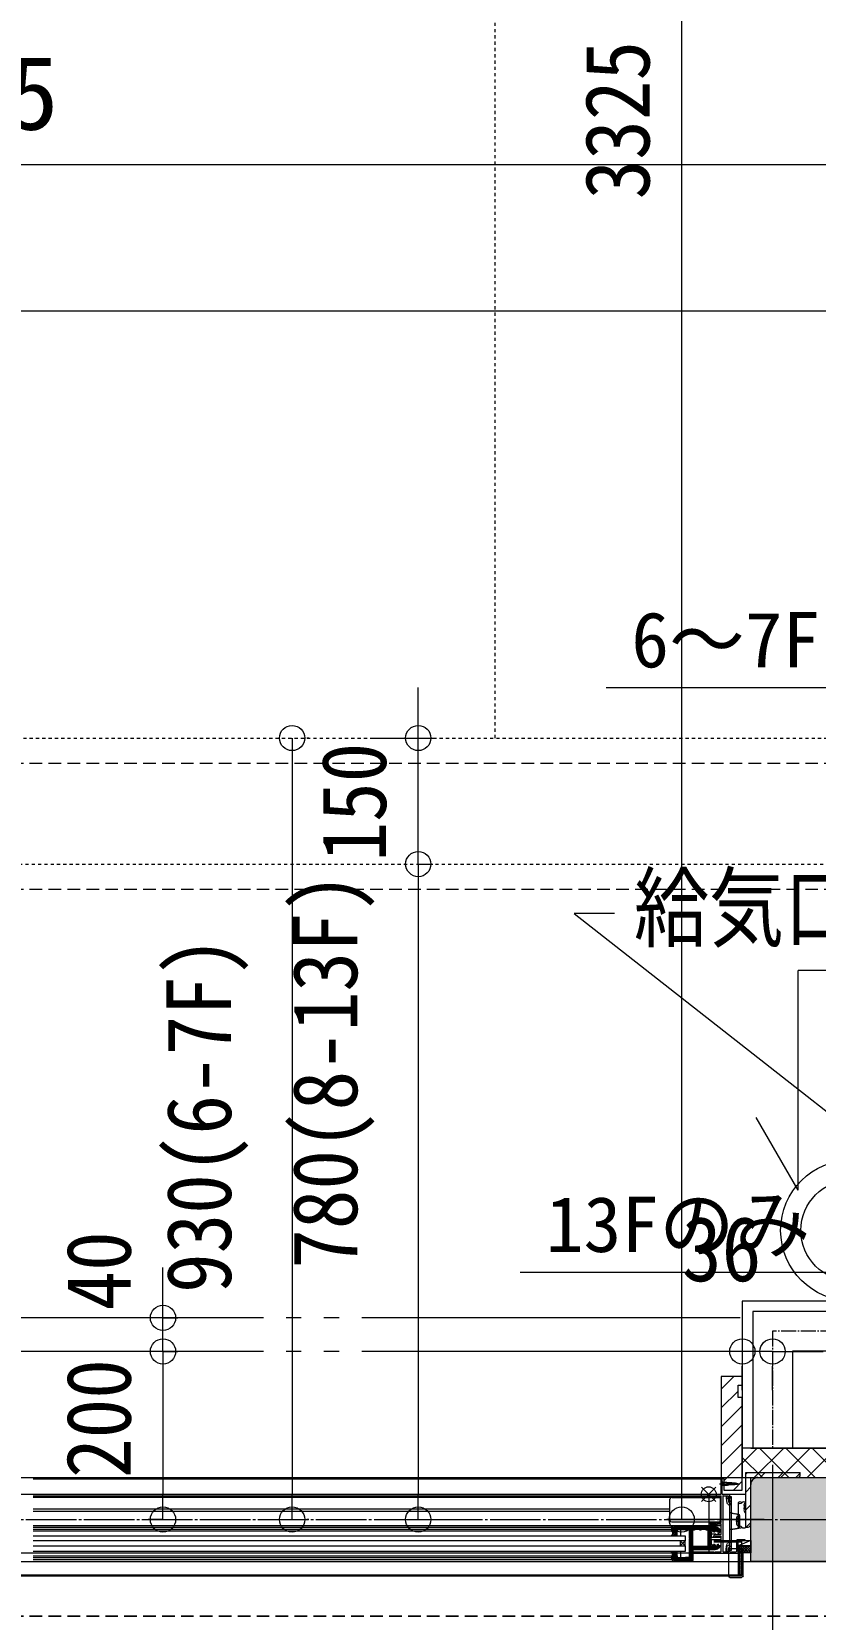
# Model space of a CAD drawing. Units: millimetres at full size, sheet at 1:30. Extents: x -17796 to 21385, y -23279 to 7734.
# Drawn here: x -13635 to -12703, y -5136 to -3247 of the extents above; entities that cross this region are included whole.
import ezdxf
from ezdxf.enums import TextEntityAlignment as Align

# ---------------------------------------------------------------- set-up
doc = ezdxf.new("R2010")
doc.units = ezdxf.units.MM
doc.header["$LTSCALE"] = 30
for name, pattern in [('DASHED2', [3, 2, -1]), ('USER11', [0.25, 0.125, -0.125]), ('USER14', [18.9, 15, -0.9, 0.6, -0.9, 0.6, -0.9]), ('USER2', [2, 1.25, -0.25, 0.25, -0.25]), ('USER4', [0.78, 0.6, -0.06, 0.06, -0.06]), ('USER8', [0.75, 0.5, -0.25]), ('USER9', [2.3, 2, -0.1, 0.1, -0.1])]:
    doc.linetypes.add(name, pattern=pattern)
for name, color, linetype, lineweight in [('0-1_(W)電灯', 253, 'Continuous', 18), ('1-C_鋼製建具', 253, 'USER8', 18), ('1-F_衛生陶器・住設', 2, 'USER9', 18), ('3-2_寸法', 142, 'Continuous', 18), ('3-C_備品', 6, 'Continuous', 18), ('5-5_割付線', 4, 'Continuous', 18), ('5-6_---', 2, 'USER8', 18), ('5-7_補助線', 21, 'Continuous', 20), ('5-E_文字', 6, 'Continuous', 30), ('5-F_寸法', 2, 'USER8', 9), ('6-0_補助線1', 134, 'Continuous', 9), ('6-2_給湯', 2, 'Continuous', 9), ('6-F_寸法', 2, 'Continuous', 18), ('C-B_ﾊｯﾁﾝｸﾞ', 5, 'Continuous', 9), ('E-8_緑点線', 7, 'DASHED2', 9), ('E-A_---', 4, 'DASHED2', 9), ('E-E_文字', 6, 'Continuous', 9)]:
    doc.layers.add(name, color=color, linetype=linetype, lineweight=lineweight)
doc.layers.add('6-1_給水', color=7, linetype='Continuous')
doc.styles.add('ＭＳ ゴシック', font='')
doc.styles.get('ＭＳ ゴシック').set_extended_font_data('MS Gothic')

# ---------------------------------------------------------------- blocks, each defined once
blk = doc.blocks.new('REF-TO-1X873')
at = {"layer": '5-5_割付線'}
for p, q in [((1121.1, 7610.5), (1121.1, 7175.5)), ((2162.1, 7625.5), (1136.1, 7625.5)), ((1170.6, 7561), (1170.6, 7175.5)), ((1412.1, 7576), (1185.6, 7576)), ((1421.1, 7567), (1421.1, 7460.5)), ((1455.6, 7445.5), (1436.1, 7445.5)), ((1470.6, 7567), (1470.6, 7460.5)), ((1656.6, 7576), (1479.6, 7576)), ((1671.6, 5590), (1671.6, 7561)), ((1923.6, 7576), (1721.1, 7576)), ((1721.1, 7576), (1721.1, 7015)), ((1940.1, 7592.5), (1923.6, 7576)), ((1982.1, 7592.5), (1940.1, 7592.5)), ((1982.1, 7592.5), (1982.1, 7576)), ((2162.1, 7576), (1982.1, 7576)), ((2171.1, 7616.5), (2171.1, 7585)), ((1121.1, 7175.5), (881.1, 7175.5)), ((881.1, 7145.5), (1140.6, 7145.5)), ((1925.6, 7015), (1721.1, 7015)), ((1721.1, 6965.5), (1721.1, 6584.5)), ((1939.9, 6965.5), (1721.1, 6965.5)), ((1925.6, 7015), (1951.1, 7040.5)), ((1950.5, 6969.9), (2003, 7022.4)), ((1995.5, 7040.5), (1951.1, 7040.5)), ((1871.1, 6584.5), (1721.1, 6584.5)), ((2096.1, 6535), (1721.1, 6535)), ((1721.1, 6535), (1721.1, 5575)), ((1871.1, 6605.5), (1871.1, 6584.5)), ((1925.1, 6635.5), (1901.1, 6635.5)), ((1901.1, 6599.5), (1901.1, 6577)), ((1931.1, 6608.5), (1910.1, 6608.5)), ((2072.1, 6568), (1910.1, 6568)), ((1940.1, 6620.5), (1940.1, 6617.5)), ((2042.1, 6620.5), (2042.1, 6617.5)), ((2072.1, 6608.5), (2051.1, 6608.5)), ((2081.1, 6635.5), (2057.1, 6635.5)), ((2081.1, 6599.5), (2081.1, 6577)), ((2111.1, 6605.5), (2111.1, 6550)), ((1421.1, 5690.5), (1421.1, 5621.5)), ((1455.6, 5705.5), (1436.1, 5705.5)), ((1470.6, 5690.5), (1470.6, 5584)), ((1427.1, 5615.5), (1421.1, 5621.5)), ((1421.1, 5609.5), (1427.1, 5615.5)), ((1421.1, 5609.5), (1421.1, 5534.5)), ((1685.1, 5525.5), (1430.1, 5525.5)), ((1656.6, 5575), (1479.6, 5575)), ((1685.1, 5525.5), (1685.1, 4961.5)), ((2162.1, 5575), (1721.1, 5575)), ((2162.1, 5525.5), (1721.1, 5525.5)), ((1721.1, 5525.5), (1721.1, 4934.5)), ((2171.1, 5566), (2171.1, 5534.5)), ((1712.1, 4925.5), (1631.1, 4925.5))]:
    blk.add_line(p, q, dxfattribs=at)
blk.add_lwpolyline([(1685.1, 4961.5), (1631.1, 4961.5), (1631.1, 4925.5)], dxfattribs=at)
for centre, radius, start, end in [((1136.1, 7610.5), 15, 90, 180), ((1185.6, 7561), 15, 90, 180), ((1412.1, 7567), 9, 0, 90), ((1436.1, 7460.5), 15, 180, 270), ((1455.6, 7460.5), 15, 270, 0), ((1479.6, 7567), 9, 90, 180), ((1656.6, 7561), 15, 0, 90), ((2162.1, 7616.5), 9, 0, 90), ((2162.1, 7585), 9, 270, 0), ((881.1, 7160.5), 15, 90, 270), ((1140.6, 7175.5), 30, 270, 0), ((1939.9, 6980.5), 15, 270, 315), ((1995.5, 7029.9), 10.6, 315, 90), ((1901.1, 6605.5), 30, 90, 180), ((1910.1, 6599.5), 9, 90, 180), ((1910.1, 6577), 9, 180, 270), ((1925.1, 6620.5), 15, 0, 90), ((1931.1, 6617.5), 9, 270, 0), ((2057.1, 6620.5), 15, 90, 180), ((2051.1, 6617.5), 9, 180, 270), ((2072.1, 6599.5), 9, 0, 90), ((2072.1, 6577), 9, 270, 0), ((2081.1, 6605.5), 30, 0, 90), ((2096.1, 6550), 15, 270, 0), ((1436.1, 5690.5), 15, 90, 180), ((1455.6, 5690.5), 15, 0, 90), ((1430.1, 5534.5), 9, 180, 270), ((1479.6, 5584), 9, 180, 270), ((1656.6, 5590), 15, 270, 0), ((2162.1, 5566), 9, 0, 90), ((2162.1, 5534.5), 9, 270, 0), ((1712.1, 4934.5), 9, 270, 0)]:
    blk.add_arc(centre, radius, start, end, dxfattribs=at)
blk = doc.blocks.new('BZA-127(RL)')
at = {"layer": '5-6_---'}
for p, q in [((-819, 2010), (-819, 90)), ((-819, 2010), (-750, 2010)), ((-750, 1875.2), (-819, 1818)), ((-819, 1722), (-750, 1722)), ((-750, 2010), (-750, 90)), ((-647.7, 1870.4), (-750, 1785.6)), ((-696, 2040), (-627.5, 2031.4)), ((-647.7, 1870.4), (-649, 1780.4)), ((-627.5, 2031.4), (-647.7, 1870.4)), ((-627.5, 2031.4), (-627.5, 1941.4)), ((-1110, 1149.2), (-1110, 770.8)), ((-819, 1248.5), (-1059.9, 1208.4)), ((-819, 1248.5), (-750, 1260)), ((-819, 671.5), (-1059.9, 711.6)), ((-819, 671.5), (-750, 660)), ((-750, 316.9), (-819, 378)), ((-819, 378), (-750, 378)), ((-819, 135), (-750, 135)), ((-819, 90), (-750, 90)), ((-649, 319.6), (-750, 409.1)), ((-714, 285), (-750, 316.9)), ((-696, 150), (-714, 285)), ((-714, 285), (-714, 195)), ((-696, 150), (-627.5, 158.6)), ((-696, 150), (-696, 60)), ((-627.5, 158.6), (-649, 319.6))]:
    blk.add_line(p, q, dxfattribs=at)
for points in [[(-696, 2040), (-714, 1905), (-750, 1875.2)], [(-627.5, 1941.4), (-649, 1780.4), (-750, 1690.9)], [(-696, 60), (-714, 195), (-750, 226.4), (-819, 286.6)], [(-696, 60), (-627.5, 68.6), (-627.5, 158.6)]]:
    blk.add_lwpolyline(points, dxfattribs=at)
for centre, start, end in [((-1050, 1149.2), 99.46233, 180), ((-1050, 770.8), 180, 260.53767)]:
    blk.add_arc(centre, 60, start, end, dxfattribs=at)
blk = doc.blocks.new('BAP-500R')
at = {"layer": '5-7_補助線'}
for p, q in [((-450, 30), (-450, -969)), ((-420, 60), (0, 60)), ((60, 0), (60, -969)), ((-450, -969), (60, -969))]:
    blk.add_line(p, q, dxfattribs=at)
for centre, radius, start, end in [((-420, 30), 30, 90, 180), ((0, 0), 60, 0, 90)]:
    blk.add_arc(centre, radius, start, end, dxfattribs=at)
at = {"layer": '5-F_寸法'}
for p, q in [((-450, 0), (0, 0)), ((0, 0), (0, -969))]:
    blk.add_line(p, q, dxfattribs=at)
blk = doc.blocks.new('SUBL42TML6')
at = {"layer": '5-E_文字', "linetype": 'USER8'}
blk.add_lwpolyline([(0, 291), (90, 291), (90, 1224), (0, 1224)], close=True, dxfattribs=at)
at = {"layer": '5-F_寸法'}
for p, q in [((0, 0), (0, 1260)), ((450, 1260), (0, 1260)), ((450, 1260), (0, 1260)), ((4124.9, 1224), (0, 1224)), ((989.7, 45), (0, 45)), ((990, 0), (0, 0))]:
    blk.add_line(p, q, dxfattribs=at)
at = {"layer": '6-0_補助線1', "color": 3, "lineweight": 20}
blk.add_line((4124.9, 1260), (450, 1260), dxfattribs=at)
at = {"layer": '6-2_給湯'}
for p, q in [((11.9, 1219.7), (12.2, 1219.7)), ((11.9, 1172.1), (12.2, 1172.1)), ((23.8, 1195.9), (24.1, 1195.9)), ((23.8, 1148.2), (24.1, 1148.2)), ((35.7, 1219.7), (36, 1219.7)), ((35.7, 1172.1), (36, 1172.1)), ((47.6, 1195.9), (47.9, 1195.9)), ((47.6, 1148.2), (47.9, 1148.2)), ((59.5, 1219.7), (59.8, 1219.7)), ((59.5, 1172.1), (59.8, 1172.1)), ((71.4, 1195.9), (71.7, 1195.9)), ((71.4, 1148.2), (71.7, 1148.2)), ((83.3, 1219.7), (83.6, 1219.7)), ((83.3, 1172.1), (83.6, 1172.1)), ((11.9, 1124.4), (12.2, 1124.4)), ((11.9, 1076.8), (12.2, 1076.8)), ((11.9, 1029.2), (12.2, 1029.2)), ((11.9, 981.6), (12.2, 981.6)), ((11.9, 933.9), (12.2, 933.9)), ((11.9, 886.3), (12.2, 886.3)), ((11.9, 838.7), (12.2, 838.7)), ((11.9, 791.1), (12.2, 791.1)), ((11.9, 743.4), (12.2, 743.4)), ((11.9, 695.8), (12.2, 695.8)), ((11.9, 648.2), (12.2, 648.2)), ((11.9, 600.6), (12.2, 600.6)), ((23.8, 1100.6), (24.1, 1100.6)), ((23.8, 1053), (24.1, 1053)), ((23.8, 1005.4), (24.1, 1005.4)), ((23.8, 957.7), (24.1, 957.7)), ((23.8, 910.1), (24.1, 910.1)), ((23.8, 862.5), (24.1, 862.5)), ((23.8, 814.9), (24.1, 814.9)), ((23.8, 767.2), (24.1, 767.2)), ((23.8, 719.6), (24.1, 719.6)), ((23.8, 672), (24.1, 672)), ((23.8, 624.4), (24.1, 624.4)), ((23.8, 576.7), (24.1, 576.7)), ((35.7, 1124.4), (36, 1124.4)), ((35.7, 1076.8), (36, 1076.8)), ((35.7, 1029.2), (36, 1029.2)), ((35.7, 981.6), (36, 981.6)), ((35.7, 933.9), (36, 933.9)), ((35.7, 886.3), (36, 886.3)), ((35.7, 838.7), (36, 838.7)), ((35.7, 791.1), (36, 791.1)), ((35.7, 743.4), (36, 743.4)), ((35.7, 695.8), (36, 695.8)), ((35.7, 648.2), (36, 648.2)), ((35.7, 600.6), (36, 600.6)), ((47.6, 1100.6), (47.9, 1100.6)), ((47.6, 1053), (47.9, 1053)), ((47.6, 1005.4), (47.9, 1005.4)), ((47.6, 957.7), (47.9, 957.7)), ((47.6, 910.1), (47.9, 910.1)), ((47.6, 862.5), (47.9, 862.5)), ((47.6, 814.9), (47.9, 814.9)), ((47.6, 767.2), (47.9, 767.2)), ((47.6, 719.6), (47.9, 719.6)), ((47.6, 672), (47.9, 672)), ((47.6, 624.4), (47.9, 624.4)), ((47.6, 576.7), (47.9, 576.7)), ((59.5, 1124.4), (59.8, 1124.4)), ((59.5, 1076.8), (59.8, 1076.8)), ((59.5, 1029.2), (59.8, 1029.2)), ((59.5, 981.6), (59.8, 981.6)), ((59.5, 933.9), (59.8, 933.9)), ((59.5, 886.3), (59.8, 886.3)), ((59.5, 838.7), (59.8, 838.7)), ((59.5, 791.1), (59.8, 791.1)), ((59.5, 743.4), (59.8, 743.4)), ((59.5, 695.8), (59.8, 695.8)), ((59.5, 648.2), (59.8, 648.2)), ((59.5, 600.6), (59.8, 600.6)), ((71.4, 1100.6), (71.7, 1100.6)), ((71.4, 1053), (71.7, 1053)), ((71.4, 1005.4), (71.7, 1005.4)), ((71.4, 957.7), (71.7, 957.7)), ((71.4, 910.1), (71.7, 910.1)), ((71.4, 862.5), (71.7, 862.5)), ((71.4, 814.9), (71.7, 814.9)), ((71.4, 767.2), (71.7, 767.2)), ((71.4, 719.6), (71.7, 719.6)), ((71.4, 672), (71.7, 672)), ((71.4, 624.4), (71.7, 624.4)), ((71.4, 576.7), (71.7, 576.7)), ((83.3, 1124.4), (83.6, 1124.4)), ((83.3, 1076.8), (83.6, 1076.8)), ((83.3, 1029.2), (83.6, 1029.2)), ((83.3, 981.6), (83.6, 981.6)), ((83.3, 933.9), (83.6, 933.9)), ((83.3, 886.3), (83.6, 886.3)), ((83.3, 838.7), (83.6, 838.7)), ((83.3, 791.1), (83.6, 791.1)), ((83.3, 743.4), (83.6, 743.4)), ((83.3, 695.8), (83.6, 695.8)), ((83.3, 648.2), (83.6, 648.2)), ((83.3, 600.6), (83.6, 600.6)), ((11.9, 552.9), (12.2, 552.9)), ((11.9, 505.3), (12.2, 505.3)), ((11.9, 457.7), (12.2, 457.7)), ((11.9, 410.1), (12.2, 410.1)), ((11.9, 362.4), (12.2, 362.4)), ((11.9, 314.8), (12.2, 314.8)), ((23.8, 529.1), (24.1, 529.1)), ((23.8, 481.5), (24.1, 481.5)), ((23.8, 433.9), (24.1, 433.9)), ((23.8, 386.2), (24.1, 386.2)), ((23.8, 338.6), (24.1, 338.6)), ((35.7, 552.9), (36, 552.9)), ((35.7, 505.3), (36, 505.3)), ((35.7, 457.7), (36, 457.7)), ((35.7, 410.1), (36, 410.1)), ((35.7, 362.4), (36, 362.4)), ((35.7, 314.8), (36, 314.8)), ((47.6, 529.1), (47.9, 529.1)), ((47.6, 481.5), (47.9, 481.5)), ((47.6, 433.9), (47.9, 433.9)), ((47.6, 386.2), (47.9, 386.2)), ((47.6, 338.6), (47.9, 338.6)), ((59.5, 552.9), (59.8, 552.9)), ((59.5, 505.3), (59.8, 505.3)), ((59.5, 457.7), (59.8, 457.7)), ((59.5, 410.1), (59.8, 410.1)), ((59.5, 362.4), (59.8, 362.4)), ((59.5, 314.8), (59.8, 314.8)), ((71.4, 529.1), (71.7, 529.1)), ((71.4, 481.5), (71.7, 481.5)), ((71.4, 433.9), (71.7, 433.9)), ((71.4, 386.2), (71.7, 386.2)), ((71.4, 338.6), (71.7, 338.6)), ((83.3, 552.9), (83.6, 552.9)), ((83.3, 505.3), (83.6, 505.3)), ((83.3, 457.7), (83.6, 457.7)), ((83.3, 410.1), (83.6, 410.1)), ((83.3, 362.4), (83.6, 362.4)), ((83.3, 314.8), (83.6, 314.8))]:
    blk.add_line(p, q, dxfattribs=at)
at = {"layer": '6-1_給水', "xscale": -1}
blk.add_blockref('BAP-500R', (0, 1260), dxfattribs=at)

msp = doc.modelspace()

# ---------------------------------------------------------------- linework, layer by layer
at = {"layer": '0-1_(W)電灯', "color": 3, "linetype": 'USER11'}
for p, q in [((-13083.72, -4087.58), (-13083.72, -228.58)), ((-14679.72, -4087.58), (-9694.72, -4087.58)), ((-14684.72, -4237.58), (-9694.72, -4237.58))]:
    msp.add_line(p, q, dxfattribs=at)
at = {"layer": '0-1_(W)電灯', "color": 6}
for p, q in [((-12861.8, -4987.58), (-12861.8, -1722.58)), ((-12753.72, -4952.58), (-12753.72, -5330.62)), ((-12753.72, -4952.58), (-12753.72, -5330.62)), ((-12763.72, -5017.58), (-12879.3, -5017.58))]:
    msp.add_line(p, q, dxfattribs=at)
at = {"layer": '0-1_(W)電灯', "color": 171}
for p, q in [((-13175.1, -4057.58), (-13175.1, -4027.58)), ((-13305.1, -4087.58), (-13307.6, -4087.58)), ((-13230.26, -4087.58), (-13157.6, -4087.58)), ((-13175.1, -4237.58), (-13175.1, -4087.58)), ((-13325.1, -4117.58), (-13325.1, -4987.58)), ((-13175.1, -4237.58), (-13157.6, -4237.58)), ((-13175.1, -4237.58), (-13157.6, -4237.58)), ((-13175.1, -4267.58), (-13175.1, -4987.58)), ((-13175.1, -4267.58), (-13175.1, -4297.58)), ((-12819.72, -4817.58), (-12849.72, -4817.58)), ((-12753.72, -4817.58), (-12789.72, -4817.58)), ((-12789.72, -4863.58), (-12789.72, -4835.08)), ((-12753.72, -4863.58), (-12753.72, -4835.08)), ((-12723.72, -4817.58), (-12693.72, -4817.58)), ((-13305.1, -5017.58), (-13307.6, -5017.58)), ((-13175.1, -5017.58), (-13157.6, -5017.58))]:
    msp.add_line(p, q, dxfattribs=at)
at = {"layer": '0-1_(W)電灯', "color": 7}
for p, q in [((-13175.1, -4087.58), (-13175.1, -4057.58)), ((-13325.1, -4087.58), (-13325.1, -4117.58)), ((-13175.1, -4237.58), (-13175.1, -4267.58)), ((-13175.1, -4237.58), (-13175.1, -4267.58)), ((-13478.68, -4777.58), (-13478.68, -4747.58)), ((-13478.68, -4817.58), (-13478.68, -4847.58)), ((-13478.68, -4817.58), (-13478.68, -4847.58)), ((-12789.72, -4817.58), (-12819.72, -4817.58)), ((-12753.72, -4817.58), (-12723.72, -4817.58)), ((-12785.72, -5026.58), (-12785.72, -4961.58)), ((-12785.72, -4961.58), (-12720.72, -4961.58)), ((-12771.22, -4967.58), (-12723.72, -4967.58)), ((-12720.72, -4964.58), (-12720.72, -4961.58)), ((-12779.72, -5023.58), (-12779.72, -4976.08)), ((-13478.68, -5017.58), (-13478.68, -4987.58)), ((-13325.1, -5017.58), (-13325.1, -4987.58)), ((-13175.1, -5017.58), (-13175.1, -4987.58)), ((-12861.8, -5017.58), (-12861.8, -4987.58)), ((-12785.72, -5026.58), (-12782.72, -5026.58))]:
    msp.add_line(p, q, dxfattribs=at)
at = {"layer": '0-1_(W)電灯', "color": 4}
for p, q in [((-13478.68, -4747.58), (-13478.68, -4717.58)), ((-13478.68, -4777.58), (-13461.18, -4777.58)), ((-13478.68, -4817.58), (-13478.68, -4777.58)), ((-13478.68, -4817.58), (-13461.18, -4817.58)), ((-13478.68, -4817.58), (-13461.18, -4817.58)), ((-13478.68, -4847.58), (-13478.68, -4877.58)), ((-13478.68, -4847.58), (-13478.68, -4987.58)), ((-13478.68, -5017.58), (-13496.18, -5017.58))]:
    msp.add_line(p, q, dxfattribs=at)
at = {"layer": '0-1_(W)電灯', "color": 3, "linetype": 'USER14'}
for p, q in [((-12792.22, -4777.58), (-14679.72, -4777.58)), ((-12792.22, -4817.58), (-14679.72, -4817.58))]:
    msp.add_line(p, q, dxfattribs=at)
at = {"layer": '0-1_(W)電灯', "color": 9}
for p, q in [((-12799.91, -4847.58), (-12814.72, -4862.4)), ((-12794.72, -4864.85), (-12814.72, -4884.85)), ((-12789.72, -4882.3), (-12814.72, -4907.3)), ((-12789.72, -4904.75), (-12814.72, -4929.75)), ((-12789.72, -4927.2), (-12814.72, -4952.2)), ((-12789.72, -4949.65), (-12811.72, -4971.65)), ((-13633.21, -4967.58), (-12814.72, -4967.58)), ((-12783.65, -4961.58), (-12785.72, -4963.66)), ((-12762.44, -4961.58), (-12768.44, -4967.58)), ((-12741.22, -4961.58), (-12747.22, -4967.58)), ((-12720.72, -4962.3), (-12726.01, -4967.58)), ((-13633.21, -4969.08), (-12814.72, -4969.08)), ((-12821.16, -4979.02), (-12838.28, -4996.14)), ((-12821.16, -4996.14), (-12838.28, -4979.02)), ((-12789.72, -4972.11), (-12800.2, -4982.58)), ((-12779.72, -4978.87), (-12785.72, -4984.87)), ((-13633.22, -4987.58), (-12829.72, -4987.58)), ((-13633.22, -4989.23), (-12829.42, -4989.23)), ((-13633.22, -4991.08), (-12814.72, -4991.08)), ((-13633.22, -5004.93), (-12875.72, -5004.93)), ((-12829.72, -4987.58), (-12829.72, -4989.23)), ((-12805.02, -4987.58), (-12785.72, -4987.58)), ((-12794.72, -4997.59), (-12794.72, -5026.58)), ((-12785.72, -5026.58), (-12785.72, -4997.59)), ((-12779.72, -5000.08), (-12785.72, -5006.08)), ((-13633.22, -5007.73), (-12875.72, -5007.73)), ((-13633.22, -5024.58), (-12825.22, -5024.58)), ((-12824.62, -5024.58), (-12814.72, -5024.58)), ((-12779.72, -5021.3), (-12785.01, -5026.58)), ((-12871.72, -5027.08), (-13633.22, -5027.08)), ((-12872.72, -5029.33), (-13633.22, -5029.33)), ((-12872.72, -5031.33), (-13633.22, -5031.33)), ((-12874.72, -5036.93), (-12866.72, -5036.93)), ((-12868.32, -5031.33), (-12872.72, -5035.73)), ((-12870.57, -5031.33), (-12872.72, -5033.49)), ((-12872.72, -5033.42), (-12869.21, -5036.93)), ((-12872.72, -5035.66), (-12871.45, -5036.93)), ((-12872.56, -5031.33), (-12867.72, -5036.17)), ((-12867.72, -5032.98), (-12871.68, -5036.93)), ((-12870.32, -5031.33), (-12867.72, -5033.93)), ((-12867.72, -5035.22), (-12869.43, -5036.93)), ((-12868.07, -5031.33), (-12867.72, -5031.68)), ((-12867.72, -5030.08), (-12867.72, -5035.93)), ((-12867.72, -5035.93), (-12867.72, -5031.33)), ((-12863.72, -5029.08), (-12866.72, -5029.08)), ((-12866.72, -5036.93), (-12863.72, -5036.93)), ((-12863.72, -5048.93), (-12857.72, -5042.93)), ((-12863.72, -5042.93), (-12857.72, -5048.93)), ((-12862.72, -5035.93), (-12862.72, -5030.08)), ((-12827.72, -5038.43), (-12814.72, -5038.43)), ((-12827.72, -5041.23), (-12814.72, -5041.23)), ((-12814.72, -5041.23), (-12814.72, -5038.43)), ((-12779.72, -5042.58), (-12794.72, -5049.08)), ((-12872.72, -5061.33), (-13633.22, -5061.33)), ((-12874.72, -5055.73), (-12866.72, -5055.73)), ((-12872.52, -5055.73), (-12873.21, -5056.43)), ((-12872.86, -5055.73), (-12867.72, -5060.87)), ((-12868.03, -5055.73), (-12872.72, -5060.43)), ((-12870.27, -5055.73), (-12872.72, -5058.19)), ((-12872.72, -5058.11), (-12869.5, -5061.33)), ((-12872.72, -5060.36), (-12871.75, -5061.33)), ((-12867.72, -5057.68), (-12871.38, -5061.33)), ((-12870.61, -5055.73), (-12867.72, -5058.62)), ((-12867.72, -5059.92), (-12869.14, -5061.33)), ((-12868.37, -5055.73), (-12867.67, -5056.43)), ((-12867.72, -5056.73), (-12867.72, -5062.58)), ((-12867.72, -5056.73), (-12867.72, -5061.33)), ((-12863.72, -5055.73), (-12866.72, -5055.73)), ((-12862.72, -5062.58), (-12862.72, -5056.73)), ((-12848.72, -5056.18), (-12829.72, -5056.18)), ((-12848.72, -5057.58), (-12829.42, -5057.58)), ((-12829.72, -5056.18), (-12829.72, -5057.58)), ((-12817.72, -5049.78), (-12814.72, -5049.78)), ((-12789.13, -5049.08), (-12794.72, -5054.68)), ((-12791.95, -5049.08), (-12794.72, -5051.85)), ((-12794.72, -5049.98), (-12787.62, -5057.08)), ((-12794.72, -5052.81), (-12790.45, -5057.08)), ((-12794.72, -5055.64), (-12793.28, -5057.08)), ((-12786.3, -5049.08), (-12794.3, -5057.08)), ((-12792.79, -5049.08), (-12784.79, -5057.08)), ((-12783.47, -5049.08), (-12791.47, -5057.08)), ((-12789.96, -5049.08), (-12781.96, -5057.08)), ((-12780.64, -5049.08), (-12788.64, -5057.08)), ((-12787.13, -5049.08), (-12779.72, -5056.49)), ((-12779.72, -5050.99), (-12785.81, -5057.08)), ((-12784.31, -5049.08), (-12779.72, -5053.66)), ((-12779.72, -5053.82), (-12782.98, -5057.08)), ((-12781.48, -5049.08), (-12779.72, -5050.84)), ((-12779.72, -5056.65), (-12780.16, -5057.08)), ((-12872.72, -5063.33), (-13633.22, -5063.33)), ((-12871.72, -5065.58), (-13633.22, -5065.58)), ((-12866.72, -5063.58), (-12863.72, -5063.58)), ((-14538.22, -5083.38), (-12928.22, -5083.38)), ((-14538.22, -5084.58), (-12928.22, -5084.58))]:
    msp.add_line(p, q, dxfattribs=at)
at = {"layer": '0-1_(W)電灯', "color": 41}
for p, q in [((-12789.72, -4950.4), (-12771.91, -4932.58)), ((-12765.9, -4967.58), (-12789.72, -4943.76)), ((-12779.72, -4932.58), (-11589.72, -4932.58)), ((-12775.48, -4967.58), (-12740.48, -4932.58)), ((-12734.47, -4967.58), (-12769.47, -4932.58)), ((-12744.05, -4967.58), (-12709.05, -4932.58)), ((-12703.04, -4967.58), (-12738.04, -4932.58)), ((-12712.62, -4967.58), (-12677.62, -4932.58)), ((-12671.61, -4967.58), (-12706.61, -4932.58))]:
    msp.add_line(p, q, dxfattribs=at)
at = {"layer": '0-1_(W)電灯', "color": 60}
for p, q in [((-12821.16, -4979.02), (-12838.28, -4996.14)), ((-12821.16, -4996.14), (-12838.28, -4979.02))]:
    msp.add_line(p, q, dxfattribs=at)
at = {"layer": '0-1_(W)電灯', "color": 1, "linetype": 'USER2', "lineweight": 9}
msp.add_line((-12816.72, -4975.08), (-12792.73, -4975.08), dxfattribs=at)
at = {"layer": '0-1_(W)電灯', "color": 3, "linetype": 'USER8', "lineweight": 20}
for p, q in [((-12814.72, -4971.58), (-12814.72, -4978.58)), ((-12814.72, -4971.58), (-12814.47, -4971.58)), ((-12814.72, -4978.58), (-12814.47, -4978.58)), ((-12814.47, -4971.58), (-12812.72, -4973.33)), ((-12814.47, -4971.58), (-12814.47, -4978.58)), ((-12814.47, -4978.58), (-12812.72, -4976.83)), ((-12812.72, -4973.33), (-12808.13, -4973.33)), ((-12812.72, -4973.33), (-12812.72, -4976.83)), ((-12812.72, -4976.83), (-12807.43, -4976.83)), ((-12807.43, -4976.83), (-12808.13, -4973.33)), ((-12808.05, -4973.73), (-12798.53, -4974.07)), ((-12807.51, -4976.41), (-12798.53, -4976.1)), ((-12806, -4976.96), (-12806.76, -4973.18)), ((-12804.61, -4976.91), (-12805.35, -4973.23)), ((-12803.22, -4976.86), (-12803.94, -4973.28)), ((-12801.83, -4976.82), (-12802.53, -4973.33)), ((-12800.44, -4976.77), (-12801.12, -4973.38)), ((-12799.05, -4976.72), (-12799.71, -4973.42)), ((-12798.53, -4974.07), (-12794.73, -4975.08)), ((-12798.53, -4976.1), (-12794.73, -4975.08)), ((-12797.7, -4976.5), (-12798.29, -4973.51)), ((-12796.37, -4976.14), (-12796.82, -4973.9)), ((-12795.04, -4975.79), (-12795.34, -4974.3))]:
    msp.add_line(p, q, dxfattribs=at)
at = {"layer": '0-1_(W)電灯', "color": 21, "lineweight": 20}
for p, q in [((-12875.72, -5018.38), (-12875.72, -4993.38)), ((-12873.72, -4991.38), (-12817.72, -4991.38)), ((-12854.22, -4991.38), (-12854.22, -4991.08)), ((-12837.22, -4991.38), (-12837.22, -4991.08)), ((-12815.72, -5018.38), (-12815.72, -4993.38)), ((-12873.72, -5020.38), (-12817.72, -5020.38)), ((-12824.82, -5029.18), (-12827.62, -5029.18)), ((-12827.62, -5035.08), (-12827.62, -5029.18)), ((-12821.22, -5035.08), (-12827.62, -5035.08)), ((-12824.82, -5031.58), (-12824.82, -5029.18)), ((-12817.72, -5031.58), (-12824.82, -5031.58)), ((-12817.17, -5033.88), (-12819.37, -5035.35)), ((-12817.72, -5030.08), (-12817.22, -5030.08)), ((-12817.72, -5030.08), (-12817.72, -5031.58)), ((-12816.72, -5030.58), (-12816.72, -5033.05)), ((-12849.72, -5065.78), (-12849.72, -5052.78)), ((-12849.72, -5052.78), (-12848.72, -5052.78)), ((-12848.72, -5052.78), (-12848.72, -5066.28)), ((-12854.72, -5065.58), (-12854.72, -5066.28)), ((-12849.72, -5065.78), (-12854.72, -5065.78)), ((-12849.22, -5066.78), (-12854.22, -5066.78)), ((-12852.72, -5065.58), (-12852.72, -5065.78)), ((-12851.72, -5065.58), (-12851.72, -5065.78))]:
    msp.add_line(p, q, dxfattribs=at)
at = {"layer": '0-1_(W)電灯', "color": 4, "lineweight": 20}
for p, q in [((-12826.42, -5022.78), (-12826.42, -5023.18)), ((-12826.12, -5023.48), (-12825.22, -5023.48)), ((-12825.22, -5023.48), (-12825.22, -5026.53)), ((-12824.62, -5024.28), (-12824.62, -5026.07)), ((-12824.32, -5023.98), (-12823.45, -5023.98)), ((-12823.24, -5024.07), (-12822.81, -5024.5)), ((-12822.6, -5024.58), (-12822.52, -5024.58)), ((-12822.22, -5023.78), (-12822.22, -5024.28)), ((-12821.92, -5023.48), (-12821.62, -5023.48)), ((-12824.82, -5026.96), (-12821.68, -5027.14)), ((-12824.32, -5026.39), (-12821.7, -5026.57))]:
    msp.add_line(p, q, dxfattribs=at)
at = {"layer": '0-1_(W)電灯', "color": 4, "lineweight": 40}
for p, q in [((-12872.72, -5030.83), (-12872.72, -5028.08)), ((-12872.22, -5031.33), (-12868.14, -5031.33)), ((-12822.96, -5027.08), (-12871.72, -5027.08)), ((-12871.52, -5028.68), (-12871.52, -5030.23)), ((-12857.52, -5028.68), (-12871.52, -5028.68)), ((-12871.52, -5030.23), (-12868.11, -5030.5)), ((-12857.52, -5028.68), (-12857.27, -5028.94)), ((-12851.72, -5029.08), (-12856.92, -5029.08)), ((-12851.72, -5029.08), (-12851.72, -5039.33)), ((-12851.72, -5040.33), (-12851.72, -5063.58)), ((-12849.77, -5029.03), (-12849.77, -5050.63)), ((-12846.98, -5029.03), (-12849.77, -5029.03)), ((-12846.63, -5028.89), (-12845.92, -5028.18)), ((-12840.72, -5028.18), (-12845.92, -5028.18)), ((-12840.72, -5028.18), (-12840.72, -5029.03)), ((-12833.52, -5028.18), (-12838.72, -5028.18)), ((-12832.82, -5028.89), (-12833.52, -5028.18)), ((-12832.47, -5029.03), (-12829.67, -5029.03)), ((-12829.67, -5029.03), (-12829.67, -5050.63)), ((-12824.72, -5029.03), (-12828.47, -5029.03)), ((-12828.47, -5032.03), (-12828.47, -5029.03)), ((-12828.47, -5032.03), (-12827.72, -5032.03)), ((-12827.72, -5032.03), (-12827.72, -5039.33)), ((-12827.72, -5040.33), (-12827.72, -5047.63)), ((-12824.72, -5029.03), (-12824.72, -5030.38)), ((-12822.9, -5028.58), (-12823.82, -5028.58)), ((-12823.82, -5030.38), (-12823.82, -5028.58)), ((-12823.02, -5030.68), (-12823.52, -5030.68)), ((-12823.52, -5031.58), (-12823.02, -5031.58)), ((-12822.9, -5028.58), (-12819.31, -5029.45)), ((-12822.72, -5031.28), (-12822.72, -5030.98)), ((-12822.49, -5027.14), (-12819.26, -5027.92)), ((-12818.92, -5031.28), (-12818.92, -5029.93)), ((-12818.62, -5031.58), (-12817.72, -5031.58)), ((-12817.72, -5029.86), (-12817.72, -5031.58)), ((-12872.72, -5061.83), (-12872.72, -5064.58)), ((-12872.22, -5061.33), (-12868.14, -5061.33)), ((-12849.77, -5050.63), (-12829.67, -5050.63)), ((-12849.72, -5052.58), (-12849.72, -5064.58)), ((-12822.96, -5052.58), (-12849.72, -5052.58)), ((-12828.47, -5047.63), (-12827.72, -5047.63)), ((-12828.47, -5047.63), (-12828.47, -5050.63)), ((-12824.72, -5050.63), (-12828.47, -5050.63)), ((-12824.72, -5050.63), (-12824.72, -5049.28)), ((-12823.82, -5049.28), (-12823.82, -5051.08)), ((-12822.9, -5051.08), (-12823.82, -5051.08)), ((-12823.52, -5048.08), (-12823.02, -5048.08)), ((-12823.02, -5048.98), (-12823.52, -5048.98)), ((-12822.9, -5051.08), (-12819.31, -5050.22)), ((-12822.72, -5048.38), (-12822.72, -5048.68)), ((-12822.49, -5052.53), (-12819.26, -5051.75)), ((-12818.92, -5048.38), (-12818.92, -5049.73)), ((-12818.62, -5048.08), (-12817.72, -5048.08)), ((-12817.72, -5049.81), (-12817.72, -5048.08)), ((-12871.72, -5065.58), (-12850.72, -5065.58)), ((-12857.52, -5063.98), (-12871.52, -5063.98)), ((-12857.52, -5063.98), (-12857.27, -5063.73)), ((-12851.72, -5063.58), (-12856.92, -5063.58))]:
    msp.add_line(p, q, dxfattribs=at)
at = {"layer": '0-1_(W)電灯', "color": 4}
msp.add_lwpolyline([(-11589.72, -4967.58), (-11589.72, -4757.58), (-12789.72, -4757.58), (-12789.72, -4967.58)], dxfattribs=at)
at = {"layer": '0-1_(W)電灯', "color": 30}
for points in [[(-11602.22, -4932.58), (-11602.22, -4770.08), (-12777.22, -4770.08), (-12777.22, -4932.58)], [(-11649.22, -4932.58), (-11649.22, -4817.08), (-12730.22, -4817.08), (-12730.22, -4932.58)]]:
    msp.add_lwpolyline(points, dxfattribs=at)
at = {"layer": '0-1_(W)電灯', "color": 54, "linetype": 'USER4'}
msp.add_lwpolyline([(-11625.72, -4932.58), (-11625.72, -4793.58), (-12753.72, -4793.58), (-12753.72, -4932.58)], dxfattribs=at)
at = {"layer": '0-1_(W)電灯', "color": 9}
for points in [[(-12789.72, -4847.58), (-12814.72, -4847.58), (-12814.72, -4967.58), (-12811.72, -4967.58), (-12811.72, -4982.58), (-12789.72, -4982.58), (-12789.72, -4872.58), (-12794.72, -4872.58), (-12794.72, -4857.58), (-12789.72, -4857.58)], [(-14639.72, -4987.58), (-12829.72, -4987.58), (-12829.72, -5057.58), (-14639.72, -5057.58)], [(-12857.72, -5048.93), (-12857.72, -5042.93), (-12863.72, -5042.93), (-12863.72, -5048.93)], [(-12779.72, -5049.08), (-12794.72, -5049.08), (-12794.72, -5042.58), (-12779.72, -5042.58)], [(-12779.72, -5057.08), (-12794.72, -5057.08), (-12794.72, -5049.08), (-12779.72, -5049.08)]]:
    msp.add_lwpolyline(points, close=True, dxfattribs=at)
at = {"layer": '0-1_(W)電灯', "color": 41}
msp.add_lwpolyline([(-11589.72, -4932.58), (-12789.72, -4932.58), (-12789.72, -4967.58), (-11589.72, -4967.58)], close=True, dxfattribs=at)
at = {"layer": '0-1_(W)電灯', "color": 4, "lineweight": 20}
msp.add_lwpolyline([(-12826.12, -5022.48), (-12822.22, -5022.48), (-12821.47, -5022.92)], dxfattribs=at)
at = {"layer": '0-1_(W)電灯', "color": 9}
for points in [[(-13633.22, -5036.93), (-12857.72, -5036.93), (-12857.72, -5042.93), (-13633.22, -5042.93)], [(-12867.72, -5031.33), (-12872.72, -5031.33), (-12872.72, -5034.93)], [(-13633.22, -5048.93), (-12857.72, -5048.93), (-12857.72, -5055.73), (-13633.22, -5055.73)], [(-12867.72, -5061.33), (-12872.72, -5061.33), (-12872.72, -5057.73)]]:
    msp.add_lwpolyline(points, dxfattribs=at)
at = {"layer": '0-1_(W)電灯', "color": 4, "lineweight": 40}
for points in [[(-12838.72, -5028.18), (-12838.72, -5029.03), (-12840.72, -5029.03)], [(-12871.52, -5063.98), (-12871.52, -5062.43), (-12868.11, -5062.16)]]:
    msp.add_lwpolyline(points, dxfattribs=at)
at = {"layer": '0-1_(W)電灯', "color": 21, "lineweight": 20}
msp.add_lwpolyline([(-12821.14, -5035.17), (-12821.22, -5035.08), (-12821.02, -5034.58)], dxfattribs=at)
at = {"layer": '0-1_(W)電灯', "color": 7}
for centre in [(-13325.1, -4087.58), (-13175.1, -4087.58), (-13175.1, -4237.58), (-13175.1, -4237.58), (-13478.68, -4777.58), (-13478.68, -4817.58), (-13478.68, -4817.58), (-12789.72, -4817.58), (-12753.72, -4817.58), (-13478.68, -5017.58), (-13325.1, -5017.58), (-13175.1, -5017.58), (-12861.8, -5017.58)]:
    msp.add_circle(centre, 15, dxfattribs=at)
at = {"layer": '0-1_(W)電灯', "color": 9}
msp.add_circle((-12829.72, -4987.58), 8.9, dxfattribs=at)
at = {"layer": '0-1_(W)電灯', "color": 60}
msp.add_circle((-12829.72, -4987.58), 8.9, dxfattribs=at)
at = {"layer": '0-1_(W)電灯', "color": 7}
for centre, radius, start, end in [((-12771.22, -4976.08), 8.5, 90, 180.00001), ((-12723.72, -4964.58), 3, 270, 0), ((-12782.72, -5023.58), 3, 270, 0)]:
    msp.add_arc(centre, radius, start, end, dxfattribs=at)
at = {"layer": '0-1_(W)電灯', "color": 21, "lineweight": 20}
for centre, radius, start, end in [((-12873.72, -4993.38), 2, 90, 180), ((-12817.72, -4993.38), 2, 0, 90), ((-12873.72, -5018.38), 2, 180, 270), ((-12817.72, -5018.38), 2, 270, 0), ((-12820.15, -5034.18), 1.4, 225, 303.69007), ((-12817.22, -5030.58), 0.5, 0, 90), ((-12817.72, -5033.05), 1, 303.69007, 0), ((-12854.22, -5066.28), 0.5, 180, 270), ((-12849.22, -5066.28), 0.5, 270, 0)]:
    msp.add_arc(centre, radius, start, end, dxfattribs=at)
at = {"layer": '0-1_(W)電灯', "color": 9}
for centre, radius, start, end in [((-12792.47, -4999.59), 3.01, 41.63354, 138.36646), ((-12792.47, -4995.59), 3.01, 221.63354, 318.36646), ((-12787.97, -4999.59), 3.01, 41.63354, 138.36646), ((-12784.72, -5003.59), 3.16, 108.43495, 211.27927), ((-12784.47, -5000.59), 3.25, 112.61986, 204.7009), ((-12784.47, -5006.59), 3.25, 112.61986, 247.38014), ((-12793.72, -5019.25), 3.16, 108.43495, 211.27927), ((-12793.47, -5016.25), 3.25, 112.61986, 204.7009), ((-12793.47, -5022.25), 3.25, 112.61986, 247.38014), ((-12874.72, -5034.93), 2, 270, 0), ((-12866.72, -5030.08), 1, 90, 180), ((-12866.72, -5035.93), 1, 180, 270), ((-12866.72, -5035.93), 1, 180, 270), ((-12863.72, -5030.08), 1, 0, 90), ((-12863.72, -5035.93), 1, 270, 0), ((-12792.47, -5028.58), 3.01, 41.63354, 138.36646), ((-12792.47, -5024.58), 3.01, 221.63354, 318.36646), ((-12787.97, -5024.58), 3.01, 221.63354, 318.36646), ((-12874.72, -5057.73), 2, 0, 90), ((-12866.72, -5056.73), 1, 90, 180), ((-12866.72, -5056.73), 1, 90, 180), ((-12866.72, -5062.58), 1, 180, 270), ((-12863.72, -5056.73), 1, 0, 90), ((-12863.72, -5062.58), 1, 270, 0)]:
    msp.add_arc(centre, radius, start, end, dxfattribs=at)
at = {"layer": '0-1_(W)電灯', "color": 4, "lineweight": 20}
for centre, radius, start, end in [((-12826.12, -5022.78), 0.3, 90, 180), ((-12826.12, -5023.18), 0.3, 180, 270), ((-12824.32, -5024.28), 0.3, 90, 180), ((-12823.45, -5024.28), 0.3, 45, 90), ((-12822.59, -5025.15), 0.4, 121.78579, 351.78059), ((-12822.6, -5024.28), 0.3, 225, 270), ((-12821.96, -5025.84), 1.33, 282.16946, 129.22873), ((-12822.22, -5023.48), 0.3, 0, 270), ((-12822.52, -5024.28), 0.3, 270, 0), ((-12821.92, -5025.88), 0.724, 287.53426, 112.53373), ((-12821.62, -5023.18), 0.3, 270, 59.59084), ((-12824.74, -5026.48), 0.484, 185.22618, 260.96457), ((-12824.62, -5026.37), 0.3, 90, 356.19075)]:
    msp.add_arc(centre, radius, start, end, dxfattribs=at)
at = {"layer": '0-1_(W)電灯', "color": 4, "lineweight": 40}
for centre, radius, start, end in [((-12871.72, -5028.08), 1, 90, 180), ((-12872.22, -5030.83), 0.5, 180, 270), ((-12868.14, -5030.92), 0.416, 270, 85.48601), ((-12856.92, -5028.58), 0.5, 225, 270), ((-12851.72, -5039.83), 0.5, 270, 90), ((-12846.98, -5028.53), 0.5, 270, 315), ((-12832.47, -5028.53), 0.5, 225, 270), ((-12827.72, -5039.83), 0.5, 90, 270), ((-12823.52, -5030.38), 1.2, 180, 270), ((-12823.52, -5030.38), 0.3, 180, 270), ((-12823.02, -5030.98), 0.3, 0, 90), ((-12823.02, -5031.28), 0.3, 270, 0), ((-12822.96, -5029.08), 2, 76.50427, 90), ((-12819.42, -5029.93), 0.5, 0, 76.50427), ((-12819.72, -5029.86), 2, 0, 76.50427), ((-12818.62, -5031.28), 0.3, 180, 270), ((-12872.22, -5061.83), 0.5, 90, 180), ((-12868.14, -5061.75), 0.416, 274.51399, 90), ((-12823.52, -5049.28), 1.2, 90, 180), ((-12823.52, -5049.28), 0.3, 90, 180), ((-12823.02, -5048.38), 0.3, 0, 90), ((-12823.02, -5048.68), 0.3, 270, 0), ((-12822.96, -5050.58), 2, 270, 283.49573), ((-12819.42, -5049.73), 0.5, 283.49573, 0), ((-12819.72, -5049.81), 2, 283.49573, 0), ((-12818.62, -5048.38), 0.3, 90, 180), ((-12871.72, -5064.58), 1, 180, 270), ((-12856.92, -5064.08), 0.5, 90, 135), ((-12850.72, -5064.58), 1, 270, 0)]:
    msp.add_arc(centre, radius, start, end, dxfattribs=at)
at = {"layer": '1-C_鋼製建具'}
for p, q in [((-14739.72, -4117.58), (-9639.72, -4117.58)), ((-14739.72, -4267.58), (-9639.72, -4267.58)), ((-16539.72, -5132.58), (-7839.72, -5132.58)), ((-7839.72, -5132.58), (-16539.72, -5132.58))]:
    msp.add_line(p, q, dxfattribs=at)
at = {"layer": '1-F_衛生陶器・住設'}
msp.add_line((-16539.72, -5017.58), (-7839.72, -5017.58), dxfattribs=at)
at = {"layer": '3-2_寸法'}
for p, q in [((-14689.72, -4967.58), (-9639.72, -4967.58)), ((-14689.72, -5067.58), (-9689.72, -5067.58))]:
    msp.add_line(p, q, dxfattribs=at)
at = {"layer": '3-C_備品'}
msp.add_lwpolyline([(-12941.85, -4296.22), (-12989.51, -4296.22), (-12415.43, -4747.03)], dxfattribs=at)
at = {"layer": '6-0_補助線1', "color": 254}
msp.add_solid([(-12189.72, -4967.58), (-12779.72, -4967.58), (-12189.72, -5067.58), (-12779.72, -5067.58)], dxfattribs=at)
at = {"layer": '6-F_寸法'}
msp.add_lwpolyline([(-12189.72, -4967.58), (-12189.72, -5067.58), (-12779.72, -5067.58), (-12779.72, -4967.58)], close=True, dxfattribs=at)
at = {"layer": 'C-B_ﾊｯﾁﾝｸﾞ'}
msp.add_line((-15239.72, -3579.15), (-12504.33, -3579.15), dxfattribs=at)
at = {"layer": 'E-8_緑点線', "color": 6, "linetype": 'Continuous'}
msp.add_line((-15239.72, -3405.11), (-12264.33, -3405.11), dxfattribs=at)
at = {"layer": 'E-A_---', "color": 5, "linetype": 'Continuous'}
msp.add_line((-12951.48, -4027.44), (-12434.58, -4027.44), dxfattribs=at)
at = {"layer": 'E-A_---', "linetype": 'Continuous'}
msp.add_line((-13053.78, -4723.17), (-12493.02, -4723.17), dxfattribs=at)
at = {"layer": 'E-E_文字'}
for p, q in [((-12440.89, -4364.29), (-12723.29, -4364.29)), ((-12723.29, -4625.63), (-12723.29, -4364.29)), ((-12723.29, -4625.63), (-12773.29, -4539.03))]:
    msp.add_line(p, q, dxfattribs=at)
for radius in [84, 60]:
    msp.add_circle((-12660.13, -4673.58), radius, dxfattribs=at)

# ---------------------------------------------------------------- block references
at = {"layer": '0-1_(W)電灯', "xscale": 0.03333333, "yscale": 0.03333333, "rotation": 180}
for name, p in [('REF-TO-1X873', (-12757.35, -4803.4)), ('BZA-127(RL)', (-12829.72, -4987.58)), ('SUBL42TML6', (-12790.72, -5042.58))]:
    msp.add_blockref(name, p, dxfattribs=at)

# ---------------------------------------------------------------- texts
at = {"layer": '0-1_(W)電灯', "color": 9, "style": 'ＭＳ ゴシック', "width": 0.9}
for s, p in [('3325', (-12876.99, -3446.51)), ('150', (-13190.3, -4234.58)), ('780(8-13F)', (-13224.59, -4719.19)), ('930(6-7F)', (-13374.59, -4748.01)), ('40', (-13493.88, -4768.87)), ('200', (-13493.88, -4968.13))]:
    msp.add_text(s, height=76.97, rotation=90, dxfattribs=at).set_placement(p, align=Align.BOTTOM_LEFT)
msp.add_text('36', height=76.97, dxfattribs=at).set_placement((-12861.38, -4757.13), align=Align.BOTTOM_LEFT)
at = {"layer": '3-C_備品', "style": 'ＭＳ ゴシック', "width": 0.85}
msp.add_text('給気口 FL+1500芯 AC FL+***芯', height=76.97, dxfattribs=at).set_placement((-12918.65, -4351.02), align=Align.BOTTOM_LEFT)
at = {"layer": 'E-8_緑点線', "color": 6, "style": 'ＭＳ ゴシック'}
msp.add_text('2,975', height=87.98, dxfattribs=at).set_placement((-13902.03, -3390.11), align=Align.BOTTOM_LEFT)
at = {"layer": 'E-A_---', "color": 5, "style": 'ＭＳ ゴシック'}
msp.add_text('6～7F', height=65.98, dxfattribs=at).set_placement((-12921.72, -4023.32), align=Align.BOTTOM_LEFT)
at = {"layer": 'E-A_---', "style": 'ＭＳ ゴシック'}
msp.add_text('13Fのみ', height=65.98, dxfattribs=at).set_placement((-13023.38, -4719.05), align=Align.BOTTOM_LEFT)

doc.saveas('drawing.dxf')
